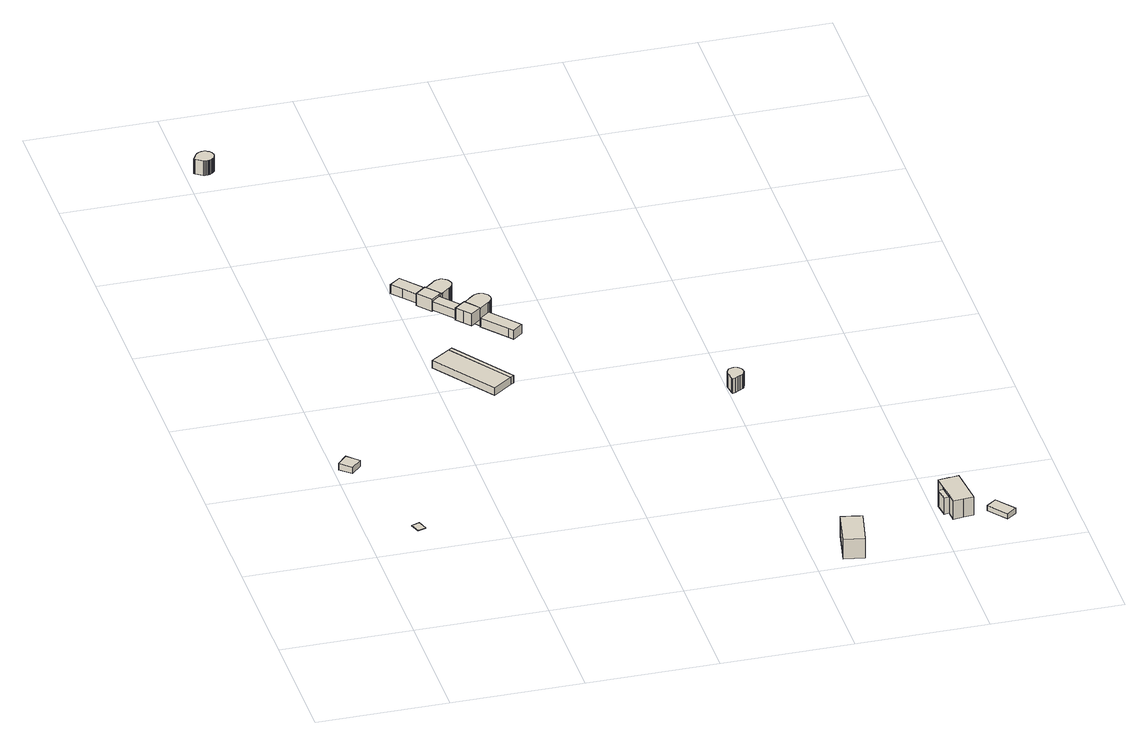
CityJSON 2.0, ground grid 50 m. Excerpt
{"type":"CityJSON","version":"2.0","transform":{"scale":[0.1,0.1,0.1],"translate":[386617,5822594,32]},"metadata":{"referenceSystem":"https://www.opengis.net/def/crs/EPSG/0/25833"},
"CityObjects":{
"building1":{"type":"Building","attributes":{"Gemeindeschluessel":"11000001","BezugspunktDach":"2200","function":"31001_2463","measuredHeight":3.18,"storeysAboveGround":1},"address":[{"country":"Germany","locality":"Berlin","thoroughfareNumber":"28 (7)","thoroughfareName":"Nordufer"}],"geometry":[{"type":"Solid","lod":"1","boundaries":[[[[0,1,2,3,4]],[[5,6,7,8,9]],[[5,9,4,3]],[[6,5,3,2]],[[7,6,2,1]],[[8,7,1,0]],[[9,8,0,4]]]]}]},
"building2":{"type":"Building","attributes":{"Gemeindeschluessel":"11000001","BezugspunktDach":"2200","function":"31001_3212","measuredHeight":0.208,"storeysAboveGround":1},"address":[{"country":"Germany","locality":"Berlin","thoroughfareNumber":"28A (1)","thoroughfareName":"Nordufer"}],"geometry":[{"type":"Solid","lod":"1","boundaries":[[[[10,11,12,13]],[[14,15,16,17]],[[14,17,13,12]],[[15,14,12,11]],[[16,15,11,10]],[[17,16,10,13]]]]}]},
"building3":{"type":"Building","attributes":{"Gemeindeschluessel":"11000001","BezugspunktDach":"2200","function":"31001_2055","measuredHeight":6.16,"storeysAboveGround":1},"address":[{"country":"Germany","locality":"Berlin","thoroughfareNumber":"28 (2)","thoroughfareName":"Nordufer"}],"geometry":[{"type":"Solid","lod":"1","boundaries":[[[[18,19,20,21,22,23,24,25,26,27,28,29,30,31,32,33,34,35,36,37,38,39,40,41,42,43,44,45,46,47,48,49]],[[50,51,52,53,54,55,56,57,58,59,60,61,62,63,64,65,66,67,68,69,70,71,72,73,74,75,76,77,78,79,80,81]],[[50,81,49,48]],[[51,50,48,47]],[[52,51,47,46]],[[53,52,46,45]],[[54,53,45,44]],[[55,54,44,43]],[[56,55,43,42]],[[57,56,42,41]],[[58,57,41,40]],[[59,58,40,39]],[[60,59,39,38]],[[61,60,38,37]],[[62,61,37,36]],[[63,62,36,35]],[[64,63,35,34]],[[65,64,34,33]],[[66,65,33,32]],[[67,66,32,31]],[[68,67,31,30]],[[69,68,30,29]],[[70,69,29,28]],[[71,70,28,27]],[[72,71,27,26]],[[73,72,26,25]],[[74,73,25,24]],[[75,74,24,23]],[[76,75,23,22]],[[77,76,22,21]],[[78,77,21,20]],[[79,78,20,19]],[[80,79,19,18]],[[81,80,18,49]]]]}]},
"building4":{"type":"Building","attributes":{"Gemeindeschluessel":"11000001","BezugspunktDach":"2200","function":"31001_3222","measuredHeight":3.07,"storeysAboveGround":1},"address":[{"country":"Germany","locality":"Berlin","thoroughfareNumber":"28 (4)","thoroughfareName":"Nordufer"}],"geometry":[{"type":"Solid","lod":"1","boundaries":[[[[82,83,84,85]],[[86,87,88,89]],[[86,89,85,84]],[[87,86,84,83]],[[88,87,83,82]],[[89,88,82,85]]]]}]},
"building5":{"type":"Building","attributes":{"Gemeindeschluessel":"11000001","BezugspunktDach":"2200","function":"51009_1610","measuredHeight":3,"storeysAboveGround":0},"address":[{"country":"Germany","locality":"Berlin"}],"geometry":[{"type":"Solid","lod":"1","boundaries":[[[[83,90,91,84]],[[92,93,87,86]],[[92,86,84,91]],[[93,92,91,90]],[[87,93,90,83]],[[86,87,83,84]]]]}]},
"building6":{"type":"Building","attributes":{"Gemeindeschluessel":"11000001","BezugspunktDach":"2200","function":"31001_2142","measuredHeight":3.8,"storeysAboveGround":1},"address":[{"country":"Germany","locality":"Berlin","thoroughfareNumber":"28 (11)","thoroughfareName":"Nordufer"}],"geometry":[{"type":"Solid","lod":"1","boundaries":[[[[94,95,96,97,98]],[[99,100,101,102,103]],[[99,103,98,97]],[[100,99,97,96]],[[101,100,96,95]],[[102,101,95,94]],[[103,102,94,98]]]]}]},
"building7":{"type":"Building","attributes":{"Gemeindeschluessel":"11000001","BezugspunktDach":"2200","function":"51009_1610","measuredHeight":4.06,"storeysAboveGround":0},"address":[{"country":"Germany","locality":"Berlin"}],"geometry":[{"type":"Solid","lod":"1","boundaries":[[[[104,105,106,107,108]],[[109,110,111,112,113]],[[109,113,108,107]],[[110,109,107,106]],[[111,110,106,105]],[[112,111,105,104]],[[113,112,104,108]]]]}]},
"building8":{"type":"Building","attributes":{"Gemeindeschluessel":"11000001","function":"31001_1010"},"address":[{"country":"Germany","locality":"Berlin","thoroughfareNumber":"28 (13)","thoroughfareName":"Nordufer"}],"children":["building8-1","building8-2"]},
"building8-1":{"type":"BuildingPart","attributes":{"BezugspunktDach":"2200","measuredHeight":7.44,"storeysAboveGround":2},"parents":["building8"],"geometry":[{"type":"MultiSurface","lod":"1","boundaries":[[[114,115,116,117,118,119,120,121,122,123,124,125,126,127,128,129,130,131,132,133,134,135,136]],[[137,138,139,140,141,142,143,144,145,146,147,148,149,150,151,152,153,154,155,156,157,158,159]],[[137,159,136,135]],[[138,137,135,134]],[[139,138,134,133]],[[140,139,133,132]],[[141,140,132,131]],[[142,141,131,130]],[[143,142,130,129]],[[144,143,129,128]],[[145,144,128,127]],[[146,145,127,126]],[[147,146,126,125]],[[148,147,125,124]],[[149,148,124,123]],[[150,149,123,122]],[[151,150,122,121]],[[152,151,121,120]],[[153,152,120,119]],[[154,153,119,118]],[[155,154,118,117]],[[156,155,117,116]],[[157,156,116,115]],[[158,157,115,114]],[[159,158,114,160,161]],[[161,160,114,136]]]}]},
"building8-2":{"type":"BuildingPart","attributes":{"BezugspunktDach":"2200","measuredHeight":5.58,"storeysAboveGround":2},"parents":["building8"],"geometry":[{"type":"MultiSurface","lod":"1","boundaries":[[[162,163,164,165,166]],[[161,160,167,168,169]],[[161,169,166,165]],[[114,136,165,164]],[[167,160,164,163]],[[168,167,163,162]],[[169,168,162,166]],[[160,161,136,114]]]}]},
"building9":{"type":"Building","attributes":{"Gemeindeschluessel":"11000001","function":"31001_2081"},"address":[{"country":"Germany","locality":"Berlin","thoroughfareNumber":"28 (1)","thoroughfareName":"Nordufer"}],"children":["building9-1","building9-2"]},
"building9-1":{"type":"BuildingPart","attributes":{"BezugspunktDach":"2200","measuredHeight":7.39,"storeysAboveGround":2},"parents":["building9"],"geometry":[{"type":"MultiSurface","lod":"1","boundaries":[[[170,171,172,173,174,175,176,177,178,179,180,181,182,183,184,185,186,187,188,189,190,191,192]],[[193,194,195,196,197,198,199,200,201,202,203,204,205,206,207,208,209,210,211,212,213,214,215]],[[193,215,192,191]],[[194,193,191,190]],[[195,194,190,189]],[[196,195,189,188]],[[197,196,188,187]],[[198,197,187,186]],[[199,198,186,185]],[[200,199,185,184]],[[201,200,184,183]],[[202,201,183,182]],[[203,202,182,181]],[[204,203,181,180]],[[205,204,180,179]],[[206,205,179,178]],[[207,206,178,177]],[[208,207,177,176]],[[209,208,176,175]],[[210,209,175,174]],[[211,210,174,173]],[[212,211,173,172]],[[213,212,172,171]],[[214,213,171,170]],[[215,214,216,217,218]],[[218,217,219,192]],[[170,219,217,216]]]}]},
"building9-2":{"type":"BuildingPart","attributes":{"BezugspunktDach":"2200","measuredHeight":5.39,"storeysAboveGround":2},"parents":["building9"],"geometry":[{"type":"MultiSurface","lod":"1","boundaries":[[[220,221,222,223,224,225]],[[218,217,216,226,227,228]],[[218,228,225,224]],[[219,192,224,223]],[[216,170,219,217,223,222]],[[226,216,222,221]],[[227,226,221,220]],[[228,227,220,225]],[[217,218,192,219]],[[217,219,170,216]]]}]},
"building10":{"type":"Building","attributes":{"Gemeindeschluessel":"11000001","BezugspunktDach":"2200","function":"31001_2142","measuredHeight":3.84,"storeysAboveGround":1},"address":[{"country":"Germany","locality":"Berlin","thoroughfareNumber":"28 (10)","thoroughfareName":"Nordufer"}],"geometry":[{"type":"Solid","lod":"1","boundaries":[[[[229,230,231,232,233]],[[234,235,236,237,238]],[[234,238,233,232]],[[235,234,232,231]],[[236,235,231,230]],[[237,236,230,229]],[[238,237,229,233]]]]}]},
"building11":{"type":"Building","attributes":{"Gemeindeschluessel":"11000001","BezugspunktDach":"2200","function":"31001_1000","measuredHeight":9.53,"storeysAboveGround":2},"address":[{"country":"Germany","locality":"Berlin","thoroughfareNumber":"24 (2)","thoroughfareName":"Nordufer"}],"geometry":[{"type":"Solid","lod":"1","boundaries":[[[[239,240,241,242,243]],[[244,245,246,247,248]],[[244,248,243,242]],[[245,244,242,241]],[[246,245,241,240]],[[247,246,240,239]],[[248,247,239,243]]]]}]},
"building12":{"type":"Building","attributes":{"Gemeindeschluessel":"11000001","BezugspunktDach":"2200","function":"31001_2055","measuredHeight":6.17,"storeysAboveGround":1},"address":[{"country":"Germany","locality":"Berlin","thoroughfareNumber":"28 (3)","thoroughfareName":"Nordufer"}],"geometry":[{"type":"Solid","lod":"1","boundaries":[[[[249,250,251,252,253,254,255,256,257,258,259,260,261,262,263,264,265,266,267,268,269,270,271,272,273,274,275,276,277,278,279,280]],[[281,282,283,284,285,286,287,288,289,290,291,292,293,294,295,296,297,298,299,300,301,302,303,304,305,306,307,308,309,310,311,312]],[[281,312,280,279]],[[282,281,279,278]],[[283,282,278,277]],[[284,283,277,276]],[[285,284,276,275]],[[286,285,275,274]],[[287,286,274,273]],[[288,287,273,272]],[[289,288,272,271]],[[290,289,271,270]],[[291,290,270,269]],[[292,291,269,268]],[[293,292,268,267]],[[294,293,267,266]],[[295,294,266,265]],[[296,295,265,264]],[[297,296,264,263]],[[298,297,263,262]],[[299,298,262,261]],[[300,299,261,260]],[[301,300,260,259]],[[302,301,259,258]],[[303,302,258,257]],[[304,303,257,256]],[[305,304,256,255]],[[306,305,255,254]],[[307,306,254,253]],[[308,307,253,252]],[[309,308,252,251]],[[310,309,251,250]],[[311,310,250,249]],[[312,311,249,280]]]]}]},
"building13":{"type":"Building","attributes":{"Gemeindeschluessel":"11000001","function":"31001_1000"},"address":[{"country":"Germany","locality":"Berlin","thoroughfareNumber":"24 (1)","thoroughfareName":"Nordufer"}],"children":["building13-1","building13-2"]},
"building13-1":{"type":"BuildingPart","attributes":{"BezugspunktDach":"2200","measuredHeight":8.7,"storeysAboveGround":2},"parents":["building13"],"geometry":[{"type":"MultiSurface","lod":"1","boundaries":[[[313,314,315,316,317,318,319,320,321]],[[322,323,324,325,326,327,328,329,330]],[[322,330,321,320]],[[323,322,320,319]],[[324,323,319,318]],[[325,324,318,317]],[[326,325,317,316]],[[327,326,316,315]],[[328,327,315,314]],[[331,332,314,313]],[[330,329,313,321]],[[329,328,332,331]]]}]},
"building13-2":{"type":"BuildingPart","attributes":{"BezugspunktDach":"2200","measuredHeight":6.75,"storeysAboveGround":2},"parents":["building13"],"geometry":[{"type":"Solid","lod":"1","boundaries":[[[[333,332,331,334]],[[329,328,335,336]],[[329,336,334,331]],[[335,328,332,333]],[[336,335,333,334]],[[328,329,331,332]]]]}]},
"building14":{"type":"Building","attributes":{"Gemeindeschluessel":"11000001","BezugspunktDach":"2200","function":"31001_2143","measuredHeight":2.14,"storeysAboveGround":1},"address":[{"country":"Germany","locality":"Berlin","thoroughfareNumber":"24 (5)","thoroughfareName":"Nordufer"}],"geometry":[{"type":"Solid","lod":"1","boundaries":[[[[337,338,339,340]],[[341,342,343,344]],[[341,344,340,339]],[[342,341,339,338]],[[343,342,338,337]],[[344,343,337,340]]]]}]}
},
"vertices":[
[47,1005,65],[84,1044,65],[63,1063,65],[42,1083,65],[5,1043,65],[42,1083,38],[63,1063,38],[84,1044,38],[47,1005,38],[5,1043,38],
[176,587,33],[207,598,33],[193,637,33],[162,626,33],[193,637,31],[207,598,31],[176,587,31],[162,626,31],
[38,3127,63],[65,3110,63],[70,3109,63],[75,3109,63],[80,3109,63],[85,3110,63],[89,3111,63],[95,3114,63],[100,3117,63],[105,3122,63],[108,3127,63],[110,3133,63],[111,3140,63],[111,3146,63],[109,3152,63],[107,3158,63],[103,3163,63],[99,3166,63],[96,3168,63],[92,3170,63],[88,3172,63],[84,3173,63],[80,3173,63],[76,3174,63],[72,3174,63],[68,3173,63],[63,3171,63],[58,3168,63],[54,3165,63],[50,3161,63],[47,3157,63],[32,3131,63],[47,3157,2],[50,3161,2],[54,3165,2],[58,3168,2],[63,3171,2],[68,3173,2],[72,3174,2],[76,3174,2],[80,3173,2],[84,3173,2],[88,3172,2],[92,3170,2],[96,3168,2],[99,3166,2],[103,3163,2],[107,3158,2],[109,3152,2],[111,3146,2],[111,3140,2],[110,3133,2],[108,3127,2],[105,3122,2],[100,3117,2],[95,3114,2],[89,3111,2],[85,3110,2],[80,3109,2],[75,3109,2],[70,3109,2],[65,3110,2],[38,3127,2],[32,3131,2],
[673,1378,67],[747,1432,67],[580,1665,67],[505,1613,67],[580,1665,36],[747,1432,36],[673,1378,36],[505,1613,36],
[760,1441,67],[594,1674,67],[594,1674,36],[760,1441,36],
[536,2128,47],[598,2055,47],[637,2087,47],[542,2201,47],[501,2168,47],[542,2201,9],[637,2087,9],[598,2055,9],[536,2128,9],[501,2168,9],
[667,1892,83],[698,1917,83],[634,1994,83],[618,1981,83],[602,1968,83],[618,1981,45],[634,1994,45],[698,1917,45],[667,1892,45],[602,1968,45],
[643,2002,85],[652,2009,85],[682,2034,85],[687,2038,85],[691,2042,85],[694,2046,85],[697,2052,85],[698,2057,85],[699,2063,85],[699,2069,85],[697,2075,85],[694,2082,85],[691,2087,85],[686,2092,85],[680,2095,85],[674,2098,85],[667,2099,85],[661,2099,85],[654,2098,85],[648,2096,85],[642,2092,85],[637,2087,85],[598,2055,85],[637,2087,11],[642,2092,11],[648,2096,11],[654,2098,11],[661,2099,11],[667,2099,11],[674,2098,11],[680,2095,11],[686,2092,11],[691,2087,11],[694,2082,11],[697,2075,11],[699,2069,11],[699,2063,11],[698,2057,11],[697,2052,11],[694,2046,11],[691,2042,11],[687,2038,11],[682,2034,11],[652,2009,11],[643,2002,11],[598,2055,11],[643,2002,39],[598,2055,39],
[602,1968,90],[634,1994,90],[643,2002,90],[598,2055,90],[557,2021,90],[634,1994,39],[602,1968,39],[557,2021,39],
[754,1871,87],[792,1902,87],[798,1907,87],[802,1912,87],[806,1918,87],[808,1924,87],[809,1931,87],[809,1938,87],[807,1944,87],[804,1951,87],[800,1956,87],[795,1961,87],[789,1965,87],[783,1967,87],[777,1968,87],[772,1969,87],[766,1968,87],[761,1966,87],[755,1964,87],[751,1961,87],[747,1957,87],[715,1931,87],[708,1925,87],[715,1931,13],[747,1957,13],[751,1961,13],[755,1964,13],[761,1966,13],[766,1968,13],[772,1969,13],[777,1968,13],[783,1967,13],[789,1965,13],[795,1961,13],[800,1956,13],[804,1951,13],[807,1944,13],[809,1938,13],[809,1931,13],[808,1924,13],[806,1918,13],[802,1912,13],[798,1907,13],[792,1902,13],[754,1871,13],[708,1925,13],[754,1871,40],[731,1898,40],[708,1925,40],[731,1898,87],
[690,1865,90],[713,1838,90],[754,1871,90],[731,1898,90],[708,1925,90],[667,1892,90],[713,1838,40],[690,1865,40],[667,1892,40],
[833,1778,47],[848,1760,47],[885,1791,47],[792,1902,47],[754,1871,47],[792,1902,9],[885,1791,9],[848,1760,9],[833,1778,9],[754,1871,9],
[1676,9,105],[1707,158,105],[1668,166,105],[1628,174,105],[1598,25,105],[1628,174,22],[1668,166,22],[1707,158,22],[1676,9,22],[1598,25,22],
[1504,1254,65],[1510,1224,65],[1511,1217,65],[1523,1221,65],[1534,1226,65],[1544,1231,65],[1554,1237,65],[1556,1239,65],[1558,1241,65],[1560,1244,65],[1561,1247,65],[1562,1250,65],[1563,1253,65],[1563,1256,65],[1563,1259,65],[1563,1262,65],[1562,1268,65],[1560,1273,65],[1557,1278,65],[1553,1282,65],[1549,1286,65],[1544,1288,65],[1538,1290,65],[1533,1290,65],[1527,1289,65],[1521,1287,65],[1516,1285,65],[1512,1281,65],[1509,1276,65],[1506,1271,65],[1504,1266,65],[1504,1260,65],[1504,1266,4],[1506,1271,4],[1509,1276,4],[1512,1281,4],[1516,1285,4],[1521,1287,4],[1527,1289,4],[1533,1290,4],[1538,1290,4],[1544,1288,4],[1549,1286,4],[1553,1282,4],[1557,1278,4],[1560,1273,4],[1562,1268,4],[1563,1262,4],[1563,1259,4],[1563,1256,4],[1563,1253,4],[1562,1250,4],[1561,1247,4],[1560,1244,4],[1558,1241,4],[1556,1239,4],[1554,1237,4],[1544,1231,4],[1534,1226,4],[1523,1221,4],[1511,1217,4],[1510,1224,4],[1504,1254,4],[1504,1260,4],
[2037,275,99],[2043,219,99],[2047,176,99],[2086,180,99],[2125,184,99],[2110,335,99],[2087,333,99],[2071,331,99],[2032,327,99],[2071,331,22],[2087,333,22],[2110,335,22],[2125,184,22],[2086,180,22],[2047,176,22],[2043,219,22],[2037,275,22],[2032,327,22],[2037,275,90],[2043,219,90],
[2024,217,90],[2018,273,90],[2024,217,22],[2018,273,22],
[2235,126,45],[2272,155,45],[2216,227,45],[2179,198,45],[2216,227,23],[2272,155,23],[2235,126,23],[2179,198,23]
]}
